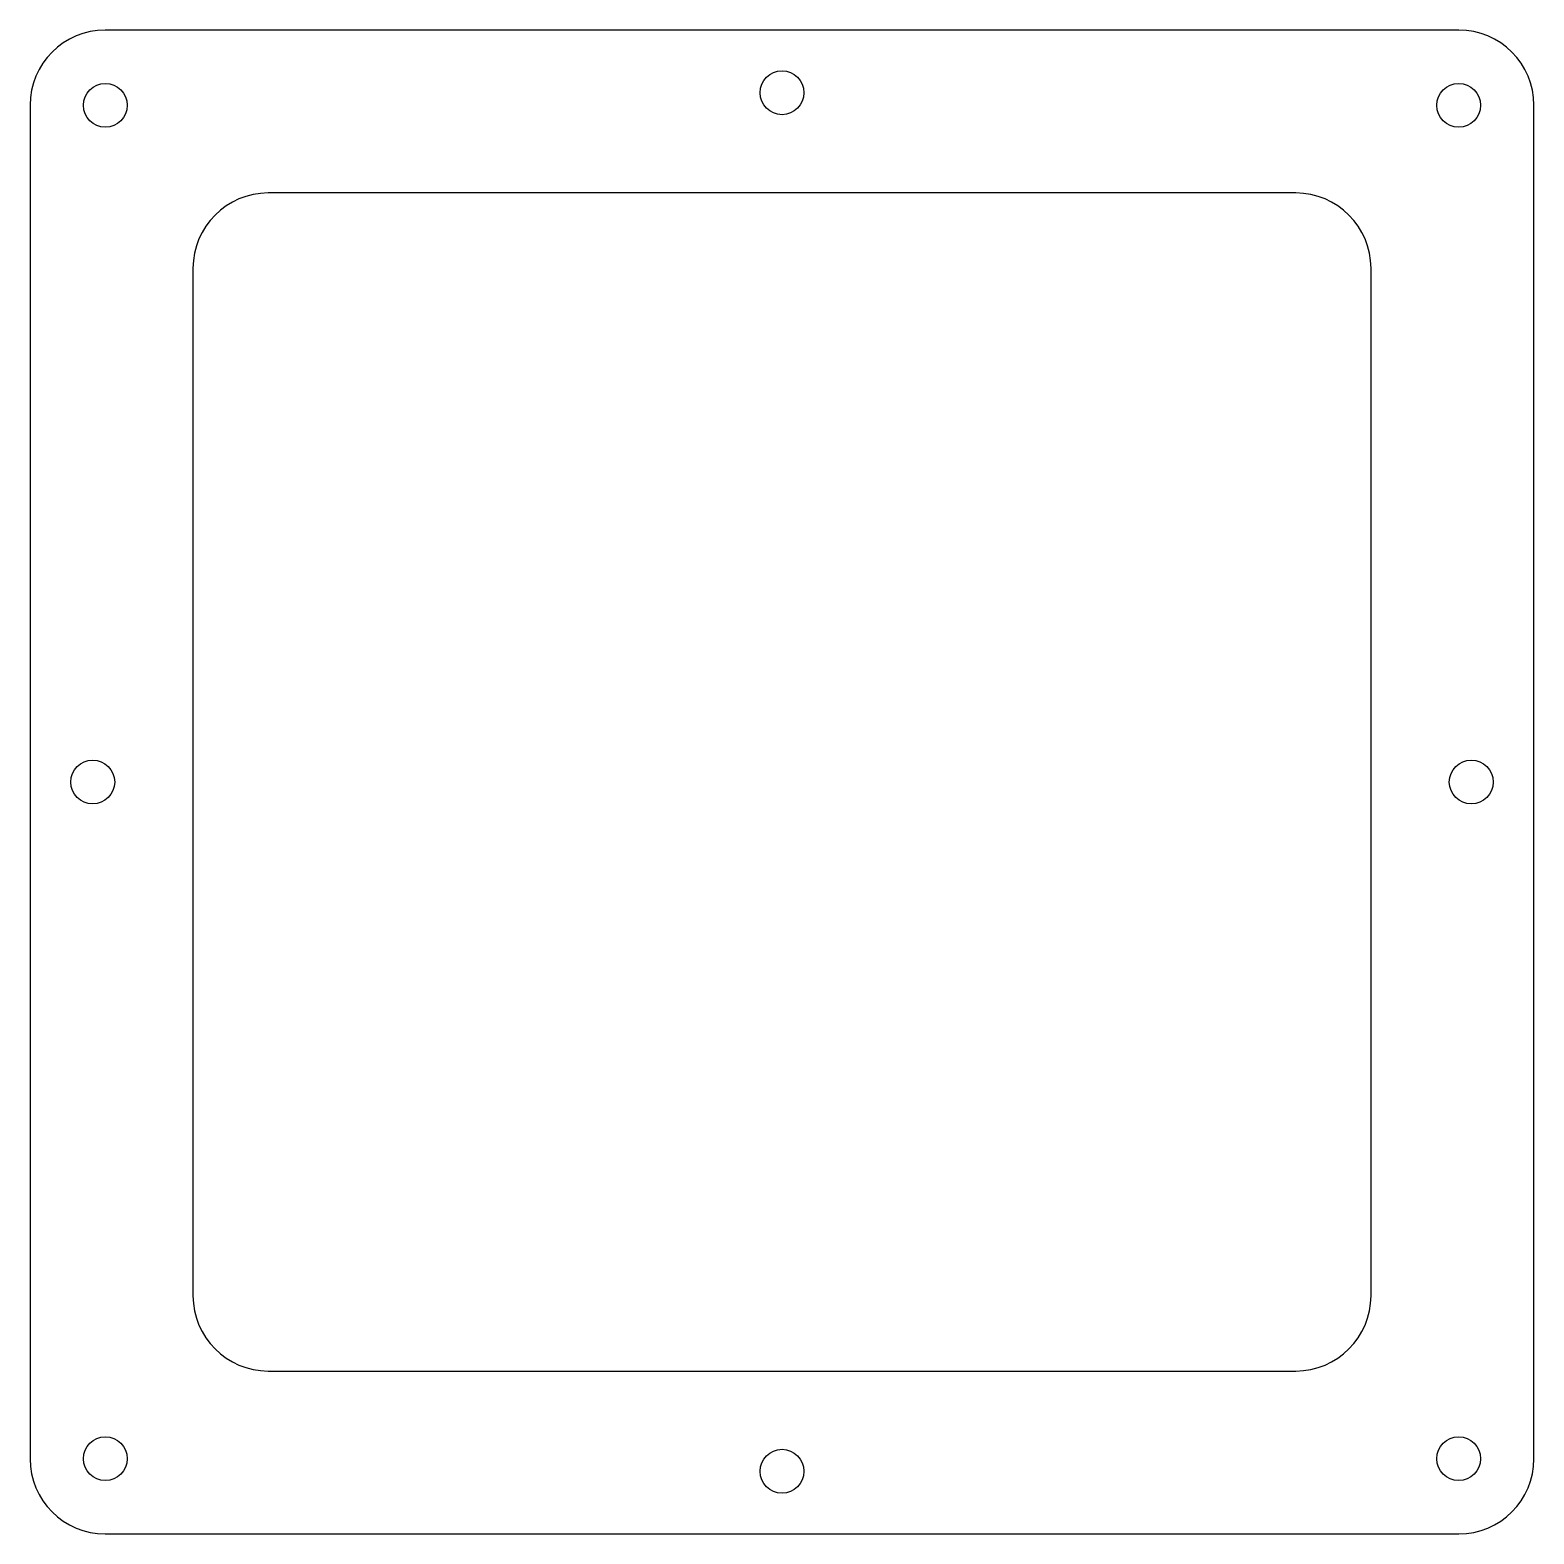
# Model space of a CAD drawing. Header units: millimetres. Extents: x -60 to 60, y -60 to 60.
import ezdxf

# ---------------------------------------------------------------- set-up
doc = ezdxf.new("R2010")
doc.units = ezdxf.units.MM

msp = doc.modelspace()

# ---------------------------------------------------------------- linework, layer by layer
at = {"color": 7, "linetype": 'Continuous', "lineweight": 25}
for p, q in [((54, 60), (-54, 60)), ((-60, 54), (-60, -54)), ((60, -54), (60, 54)), ((41, 47), (-41, 47)), ((-47, 41), (-47, -41)), ((47, -41), (47, 41)), ((-41, -47), (41, -47)), ((-54, -60), (54, -60))]:
    msp.add_line(p, q, dxfattribs=at)
for centre in [(0, 55), (-54, 54), (54, 54), (-55, 0), (55, 0), (-54, -54), (54, -54), (0, -55)]:
    msp.add_circle(centre, 1.75, dxfattribs=at)
for centre, start, end in [((-54, 54), 90, 180), ((54, 54), 0, 90), ((-41, 41), 90, 180), ((41, 41), 0, 90), ((-41, -41), 180, 270), ((41, -41), 270, 0), ((-54, -54), 180, 270), ((54, -54), 270, 0)]:
    msp.add_arc(centre, 6, start, end, dxfattribs=at)

doc.saveas('drawing.dxf')
